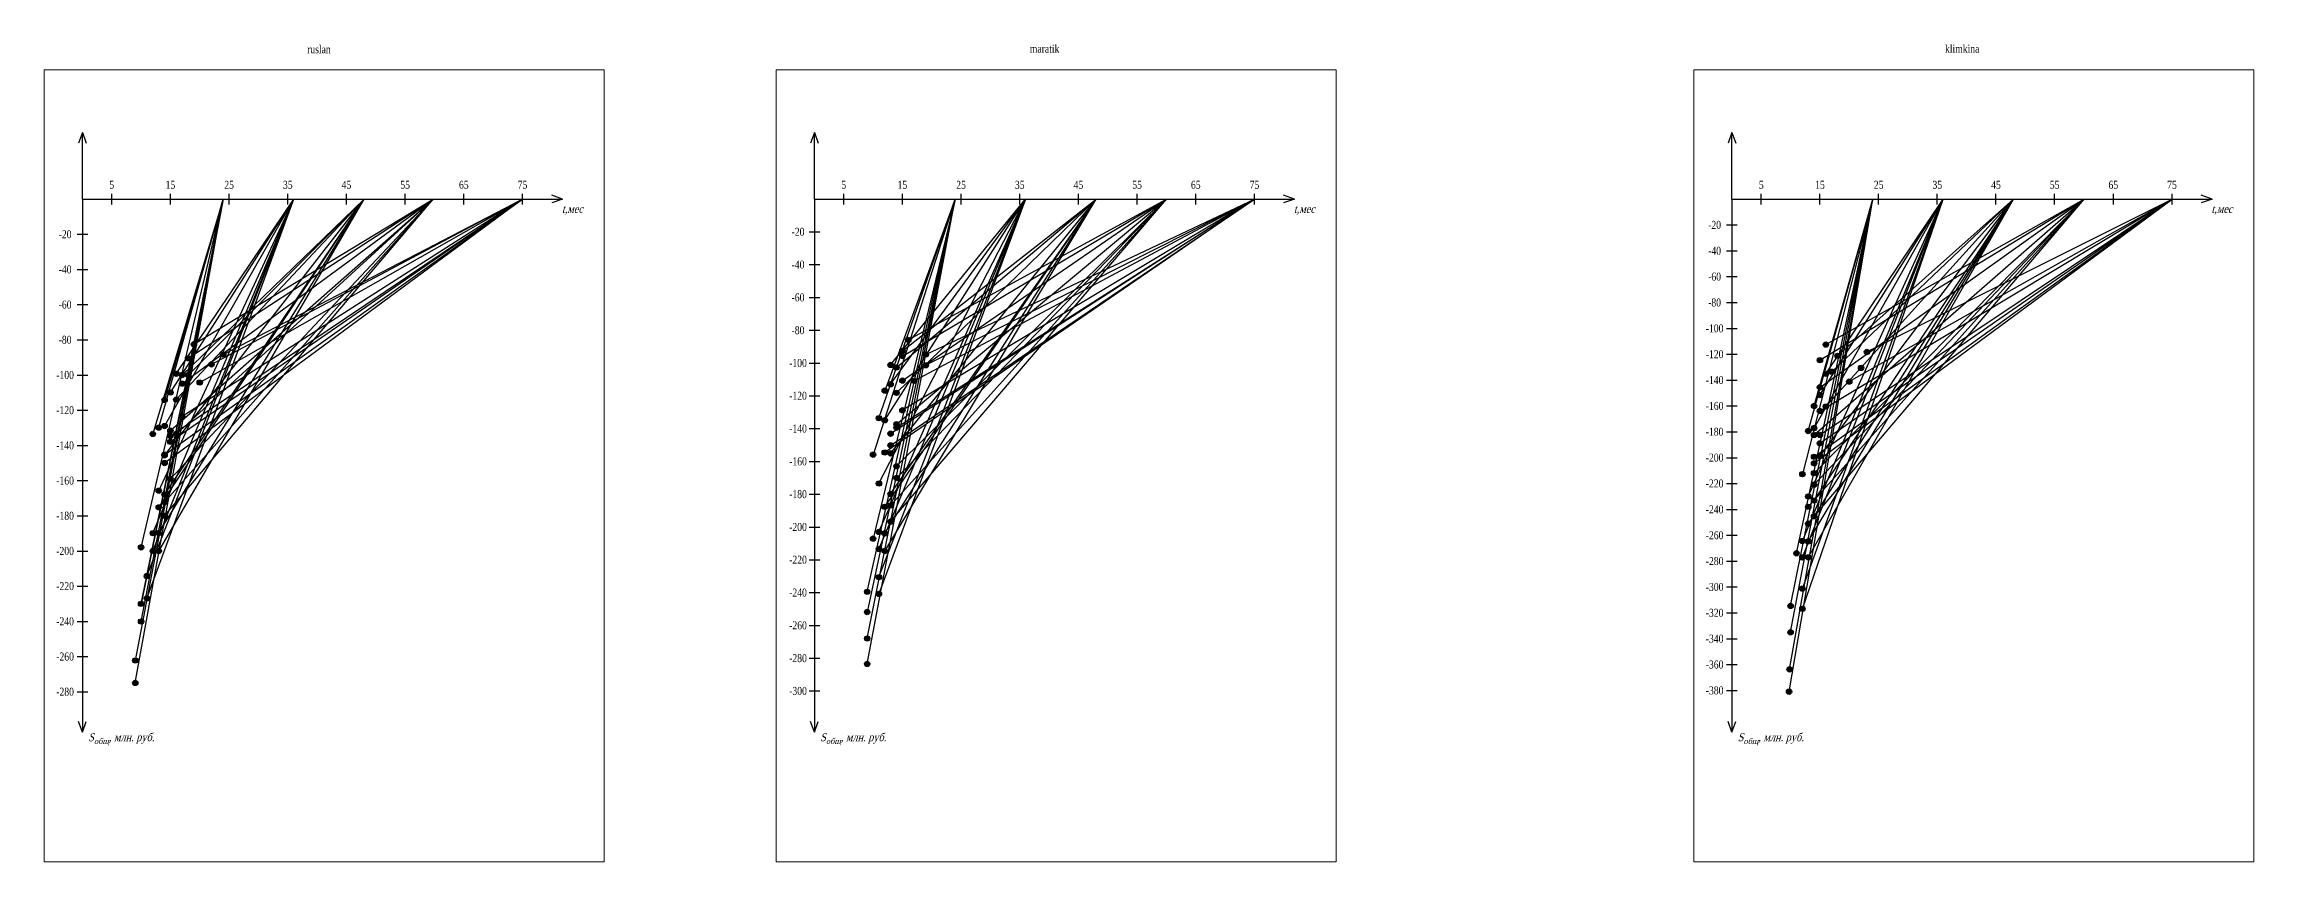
# Model space of a CAD drawing. Header units: millimetres. Extents: x -180 to 58926, y -10791 to 13515.
# Drawn here: x 35647 to 43932, y 3384 to 6450 of the extents above; entities that cross this region are included whole.
import ezdxf

# ---------------------------------------------------------------- set-up
doc = ezdxf.new("R2010")
doc.units = ezdxf.units.MM
for name, color, linetype, lineweight in [('basic', 95, 'Continuous', 30), ('text', 13, 'Continuous', 20), ('thin', 153, 'Continuous', 18)]:
    doc.layers.add(name, color=color, linetype=linetype, lineweight=lineweight)
doc.styles.add('GOST-2.304_Type-B_shrink', font='', dxfattribs={"width": 0.8})
doc.styles.add('Structures', font='isocpeur.ttf', dxfattribs={"width": 0.85, "oblique": 15})
doc.styles.get('GOST-2.304_Type-B_shrink').set_extended_font_data('GOST Common')

msp = doc.modelspace()

# ---------------------------------------------------------------- hatches: boundary and pattern name
at = {"layer": 'basic'}
h = msp.add_hatch(color=256, dxfattribs=at)
h.dxf.hatch_style = 1
h.paths.add_polyline_path([(36198.704, 5324.944, 1), (36218.704, 5324.944, 1)])
h = msp.add_hatch(color=256, dxfattribs=at)
h.dxf.hatch_style = 1
h.paths.add_polyline_path([(38854.98, 5300.339, 1), (38874.98, 5300.339, 1)])
h = msp.add_hatch(color=256, dxfattribs=at)
h.dxf.hatch_style = 1
h.paths.add_polyline_path([(38876.98, 5341.447, 1), (38896.98, 5341.447, 1)])
h = msp.add_hatch(color=256, dxfattribs=at)
h.dxf.hatch_style = 1
h.paths.add_polyline_path([(42317.203, 5323.702, 1), (42337.203, 5323.702, 1)])
h = msp.add_hatch(color=256, dxfattribs=at)
h.dxf.hatch_style = 1
h.paths.add_polyline_path([(42471.203, 5296.024, 1), (42491.203, 5296.024, 1)])
h = msp.add_hatch(color=256, dxfattribs=at)
h.dxf.hatch_style = 1
h.paths.add_polyline_path([(36132.704, 5214.417, 1), (36152.704, 5214.417, 1)])
h = msp.add_hatch(color=256, dxfattribs=at)
h.dxf.hatch_style = 1
h.paths.add_polyline_path([(36154.704, 5209.447, 1), (36174.704, 5209.447, 1)])
h = msp.add_hatch(color=256, dxfattribs=at)
h.dxf.hatch_style = 1
h.paths.add_polyline_path([(36176.704, 5272.14, 1), (36196.704, 5272.14, 1)])
h = msp.add_hatch(color=256, dxfattribs=at)
h.dxf.hatch_style = 1
h.paths.add_polyline_path([(36176.704, 5209.447, 1), (36196.704, 5209.447, 1)])
h = msp.add_hatch(color=256, dxfattribs=at)
h.dxf.hatch_style = 1
h.paths.add_polyline_path([(36264.704, 5249.418, 1), (36284.704, 5249.418, 1)])
h = msp.add_hatch(color=256, dxfattribs=at)
h.dxf.hatch_style = 1
h.paths.add_polyline_path([(36308.704, 5286.526, 1), (36328.704, 5286.526, 1)])
h = msp.add_hatch(color=256, dxfattribs=at)
h.dxf.hatch_style = 1
h.paths.add_polyline_path([(38810.98, 5247.303, 1), (38830.98, 5247.303, 1)])
h = msp.add_hatch(color=256, dxfattribs=at)
h.dxf.hatch_style = 1
h.paths.add_polyline_path([(38832.98, 5237.842, 1), (38852.98, 5237.842, 1)])
h = msp.add_hatch(color=256, dxfattribs=at)
h.dxf.hatch_style = 1
h.paths.add_polyline_path([(38854.98, 5280.751, 1), (38874.98, 5280.751, 1)])
h = msp.add_hatch(color=256, dxfattribs=at)
h.dxf.hatch_style = 1
h.paths.add_polyline_path([(38942.98, 5286.339, 1), (38962.98, 5286.339, 1)])
h = msp.add_hatch(color=256, dxfattribs=at)
h.dxf.hatch_style = 1
h.paths.add_polyline_path([(38942.98, 5246.092, 1), (38962.98, 5246.092, 1)])
h = msp.add_hatch(color=256, dxfattribs=at)
h.dxf.hatch_style = 1
h.paths.add_polyline_path([(42295.203, 5265.052, 1), (42315.203, 5265.052, 1)])
h = msp.add_hatch(color=256, dxfattribs=at)
h.dxf.hatch_style = 1
h.paths.add_polyline_path([(42317.203, 5213.805, 1), (42337.203, 5213.805, 1)])
h = msp.add_hatch(color=256, dxfattribs=at)
h.dxf.hatch_style = 1
h.paths.add_polyline_path([(42339.203, 5221.696, 1), (42359.203, 5221.696, 1)])
h = msp.add_hatch(color=256, dxfattribs=at)
h.dxf.hatch_style = 1
h.paths.add_polyline_path([(42361.203, 5281.447, 1), (42381.203, 5281.447, 1)])
h = msp.add_hatch(color=256, dxfattribs=at)
h.dxf.hatch_style = 1
h.paths.add_polyline_path([(42449.203, 5236.267, 1), (42469.203, 5236.267, 1)])
h = msp.add_hatch(color=256, dxfattribs=at)
h.dxf.hatch_style = 1
h.paths.add_polyline_path([(36110.704, 5144.079, 1), (36130.704, 5144.079, 1)])
h = msp.add_hatch(color=256, dxfattribs=at)
h.dxf.hatch_style = 1
h.paths.add_polyline_path([(36154.704, 5177.16, 1), (36174.704, 5177.16, 1)])
h = msp.add_hatch(color=256, dxfattribs=at)
h.dxf.hatch_style = 1
h.paths.add_polyline_path([(36220.704, 5181.342, 1), (36240.704, 5181.342, 1)])
h = msp.add_hatch(color=256, dxfattribs=at)
h.dxf.hatch_style = 1
h.paths.add_polyline_path([(38788.98, 5150.582, 1), (38808.98, 5150.582, 1)])
h = msp.add_hatch(color=256, dxfattribs=at)
h.dxf.hatch_style = 1
h.paths.add_polyline_path([(38810.98, 5174.565, 1), (38830.98, 5174.565, 1)])
h = msp.add_hatch(color=256, dxfattribs=at)
h.dxf.hatch_style = 1
h.paths.add_polyline_path([(38832.98, 5142.65, 1), (38852.98, 5142.65, 1)])
h = msp.add_hatch(color=256, dxfattribs=at)
h.dxf.hatch_style = 1
h.paths.add_polyline_path([(38854.98, 5188.511, 1), (38874.98, 5188.511, 1)])
h = msp.add_hatch(color=256, dxfattribs=at)
h.dxf.hatch_style = 1
h.paths.add_polyline_path([(38898.98, 5187.644, 1), (38918.98, 5187.644, 1)])
h = msp.add_hatch(color=256, dxfattribs=at)
h.dxf.hatch_style = 1
h.paths.add_polyline_path([(42295.203, 5163.244, 1), (42315.203, 5163.244, 1)])
h = msp.add_hatch(color=256, dxfattribs=at)
h.dxf.hatch_style = 1
h.paths.add_polyline_path([(42295.203, 5134.24, 1), (42315.203, 5134.24, 1)])
h = msp.add_hatch(color=256, dxfattribs=at)
h.dxf.hatch_style = 1
h.paths.add_polyline_path([(42405.203, 5184.731, 1), (42425.203, 5184.731, 1)])
h = msp.add_hatch(color=256, dxfattribs=at)
h.dxf.hatch_style = 1
h.paths.add_polyline_path([(36088.704, 5116.055, 1), (36108.704, 5116.055, 1)])
h = msp.add_hatch(color=256, dxfattribs=at)
h.dxf.hatch_style = 1
h.paths.add_polyline_path([(36132.704, 5117.39, 1), (36152.704, 5117.39, 1)])
h = msp.add_hatch(color=256, dxfattribs=at)
h.dxf.hatch_style = 1
h.paths.add_polyline_path([(36154.704, 5054.068, 1), (36174.704, 5054.068, 1)])
h = msp.add_hatch(color=256, dxfattribs=at)
h.dxf.hatch_style = 1
h.paths.add_polyline_path([(38766.98, 5047.545, 1), (38786.98, 5047.545, 1)])
h = msp.add_hatch(color=256, dxfattribs=at)
h.dxf.hatch_style = 1
h.paths.add_polyline_path([(38854.98, 5077.447, 1), (38874.98, 5077.447, 1)])
h = msp.add_hatch(color=256, dxfattribs=at)
h.dxf.hatch_style = 1
h.paths.add_polyline_path([(42273.203, 5093.607, 1), (42293.203, 5093.607, 1)])
h = msp.add_hatch(color=256, dxfattribs=at)
h.dxf.hatch_style = 1
h.paths.add_polyline_path([(42295.203, 5074.229, 1), (42315.203, 5074.229, 1)])
h = msp.add_hatch(color=256, dxfattribs=at)
h.dxf.hatch_style = 1
h.paths.add_polyline_path([(42317.203, 5091.375, 1), (42337.203, 5091.375, 1)])
h = msp.add_hatch(color=256, dxfattribs=at)
h.dxf.hatch_style = 1
h.paths.add_polyline_path([(36044.704, 4988.509, 1), (36064.704, 4988.509, 1)])
h = msp.add_hatch(color=256, dxfattribs=at)
h.dxf.hatch_style = 1
h.paths.add_polyline_path([(36066.704, 5012.265, 1), (36086.704, 5012.265, 1)])
h = msp.add_hatch(color=256, dxfattribs=at)
h.dxf.hatch_style = 1
h.paths.add_polyline_path([(36088.704, 5017.943, 1), (36108.704, 5017.943, 1)])
h = msp.add_hatch(color=256, dxfattribs=at)
h.dxf.hatch_style = 1
h.paths.add_polyline_path([(36110.704, 5000.921, 1), (36130.704, 5000.921, 1)])
h = msp.add_hatch(color=256, dxfattribs=at)
h.dxf.hatch_style = 1
h.paths.add_polyline_path([(36110.704, 4980.78, 1), (36130.704, 4980.78, 1)])
h = msp.add_hatch(color=256, dxfattribs=at)
h.dxf.hatch_style = 1
h.paths.add_polyline_path([(36132.704, 4988.191, 1), (36152.704, 4988.191, 1)])
h = msp.add_hatch(color=256, dxfattribs=at)
h.dxf.hatch_style = 1
h.paths.add_polyline_path([(38788.98, 5039.65, 1), (38808.98, 5039.65, 1)])
h = msp.add_hatch(color=256, dxfattribs=at)
h.dxf.hatch_style = 1
h.paths.add_polyline_path([(38810.98, 4989.495, 1), (38830.98, 4989.495, 1)])
h = msp.add_hatch(color=256, dxfattribs=at)
h.dxf.hatch_style = 1
h.paths.add_polyline_path([(38832.98, 5025.174, 1), (38852.98, 5025.174, 1)])
h = msp.add_hatch(color=256, dxfattribs=at)
h.dxf.hatch_style = 1
h.paths.add_polyline_path([(38832.98, 5012.369, 1), (38852.98, 5012.369, 1)])
h = msp.add_hatch(color=256, dxfattribs=at)
h.dxf.hatch_style = 1
h.paths.add_polyline_path([(42251.203, 4999.158, 1), (42271.203, 4999.158, 1)])
h = msp.add_hatch(color=256, dxfattribs=at)
h.dxf.hatch_style = 1
h.paths.add_polyline_path([(42273.203, 5010.328, 1), (42293.203, 5010.328, 1)])
h = msp.add_hatch(color=256, dxfattribs=at)
h.dxf.hatch_style = 1
h.paths.add_polyline_path([(42273.203, 4984.766, 1), (42293.203, 4984.766, 1)])
h = msp.add_hatch(color=256, dxfattribs=at)
h.dxf.hatch_style = 1
h.paths.add_polyline_path([(42295.203, 4984.67, 1), (42315.203, 4984.67, 1)])
h = msp.add_hatch(color=256, dxfattribs=at)
h.dxf.hatch_style = 1
h.paths.add_polyline_path([(36088.704, 4910.418, 1), (36108.704, 4910.418, 1)])
h = msp.add_hatch(color=256, dxfattribs=at)
h.dxf.hatch_style = 1
h.paths.add_polyline_path([(36088.704, 4908.107, 1), (36108.704, 4908.107, 1)])
h = msp.add_hatch(color=256, dxfattribs=at)
h.dxf.hatch_style = 1
h.paths.add_polyline_path([(36088.704, 4879.314, 1), (36108.704, 4879.314, 1)])
h = msp.add_hatch(color=256, dxfattribs=at)
h.dxf.hatch_style = 1
h.paths.add_polyline_path([(36110.704, 4959.039, 1), (36130.704, 4959.039, 1)])
h = msp.add_hatch(color=256, dxfattribs=at)
h.dxf.hatch_style = 1
h.paths.add_polyline_path([(38744.98, 4910.477, 1), (38764.98, 4910.477, 1)])
h = msp.add_hatch(color=256, dxfattribs=at)
h.dxf.hatch_style = 1
h.paths.add_polyline_path([(38788.98, 4918.898, 1), (38808.98, 4918.898, 1)])
h = msp.add_hatch(color=256, dxfattribs=at)
h.dxf.hatch_style = 1
h.paths.add_polyline_path([(38810.98, 4945.447, 1), (38830.98, 4945.447, 1)])
h = msp.add_hatch(color=256, dxfattribs=at)
h.dxf.hatch_style = 1
h.paths.add_polyline_path([(38810.98, 4915.593, 1), (38830.98, 4915.593, 1)])
h = msp.add_hatch(color=256, dxfattribs=at)
h.dxf.hatch_style = 1
h.paths.add_polyline_path([(42273.203, 4902.785, 1), (42293.203, 4902.785, 1)])
h = msp.add_hatch(color=256, dxfattribs=at)
h.dxf.hatch_style = 1
h.paths.add_polyline_path([(42273.203, 4878.548, 1), (42293.203, 4878.548, 1)])
h = msp.add_hatch(color=256, dxfattribs=at)
h.dxf.hatch_style = 1
h.paths.add_polyline_path([(42295.203, 4953.642, 1), (42315.203, 4953.642, 1)])
h = msp.add_hatch(color=256, dxfattribs=at)
h.dxf.hatch_style = 1
h.paths.add_polyline_path([(42295.203, 4905.157, 1), (42315.203, 4905.157, 1)])
h = msp.add_hatch(color=256, dxfattribs=at)
h.dxf.hatch_style = 1
h.paths.add_polyline_path([(36110.704, 4820.094, 1), (36130.704, 4820.094, 1)])
h = msp.add_hatch(color=256, dxfattribs=at)
h.dxf.hatch_style = 1
h.paths.add_polyline_path([(38766.98, 4802.587, 1), (38786.98, 4802.587, 1)])
h = msp.add_hatch(color=256, dxfattribs=at)
h.dxf.hatch_style = 1
h.paths.add_polyline_path([(38832.98, 4867.183, 1), (38852.98, 4867.183, 1)])
h = msp.add_hatch(color=256, dxfattribs=at)
h.dxf.hatch_style = 1
h.paths.add_polyline_path([(38832.98, 4822.933, 1), (38852.98, 4822.933, 1)])
h = msp.add_hatch(color=256, dxfattribs=at)
h.dxf.hatch_style = 1
h.paths.add_polyline_path([(42229.203, 4837.706, 1), (42249.203, 4837.706, 1)])
h = msp.add_hatch(color=256, dxfattribs=at)
h.dxf.hatch_style = 1
h.paths.add_polyline_path([(42273.203, 4841.3, 1), (42293.203, 4841.3, 1)])
h = msp.add_hatch(color=256, dxfattribs=at)
h.dxf.hatch_style = 1
h.paths.add_polyline_path([(42273.203, 4798.454, 1), (42293.203, 4798.454, 1)])
h = msp.add_hatch(color=256, dxfattribs=at)
h.dxf.hatch_style = 1
h.paths.add_polyline_path([(36066.704, 4775.547, 1), (36086.704, 4775.547, 1)])
h = msp.add_hatch(color=256, dxfattribs=at)
h.dxf.hatch_style = 1
h.paths.add_polyline_path([(36066.704, 4712.837, 1), (36086.704, 4712.837, 1)])
h = msp.add_hatch(color=256, dxfattribs=at)
h.dxf.hatch_style = 1
h.paths.add_polyline_path([(36088.704, 4761.439, 1), (36108.704, 4761.439, 1)])
h = msp.add_hatch(color=256, dxfattribs=at)
h.dxf.hatch_style = 1
h.paths.add_polyline_path([(36088.704, 4732.76, 1), (36108.704, 4732.76, 1)])
h = msp.add_hatch(color=256, dxfattribs=at)
h.dxf.hatch_style = 1
h.paths.add_polyline_path([(38788.98, 4715.25, 1), (38808.98, 4715.25, 1)])
h = msp.add_hatch(color=256, dxfattribs=at)
h.dxf.hatch_style = 1
h.paths.add_polyline_path([(38810.98, 4763.508, 1), (38830.98, 4763.508, 1)])
h = msp.add_hatch(color=256, dxfattribs=at)
h.dxf.hatch_style = 1
h.paths.add_polyline_path([(38810.98, 4720.051, 1), (38830.98, 4720.051, 1)])
h = msp.add_hatch(color=256, dxfattribs=at)
h.dxf.hatch_style = 1
h.paths.add_polyline_path([(42251.203, 4753.75, 1), (42271.203, 4753.75, 1)])
h = msp.add_hatch(color=256, dxfattribs=at)
h.dxf.hatch_style = 1
h.paths.add_polyline_path([(42251.203, 4715.223, 1), (42271.203, 4715.223, 1)])
h = msp.add_hatch(color=256, dxfattribs=at)
h.dxf.hatch_style = 1
h.paths.add_polyline_path([(42273.203, 4738.754, 1), (42293.203, 4738.754, 1)])
h = msp.add_hatch(color=256, dxfattribs=at)
h.dxf.hatch_style = 1
h.paths.add_polyline_path([(36088.704, 4681.447, 1), (36108.704, 4681.447, 1)])
h = msp.add_hatch(color=256, dxfattribs=at)
h.dxf.hatch_style = 1
h.paths.add_polyline_path([(38810.98, 4659.7, 1), (38830.98, 4659.7, 1)])
h = msp.add_hatch(color=256, dxfattribs=at)
h.dxf.hatch_style = 1
h.paths.add_polyline_path([(42251.203, 4652.195, 1), (42271.203, 4652.195, 1)])
h = msp.add_hatch(color=256, dxfattribs=at)
h.dxf.hatch_style = 1
h.paths.add_polyline_path([(42273.203, 4679.056, 1), (42293.203, 4679.056, 1)])
h = msp.add_hatch(color=256, dxfattribs=at)
h.dxf.hatch_style = 1
h.paths.add_polyline_path([(36000.704, 4562.842, 1), (36020.704, 4562.842, 1)])
h = msp.add_hatch(color=256, dxfattribs=at)
h.dxf.hatch_style = 1
h.paths.add_polyline_path([(36044.704, 4616.323, 1), (36064.704, 4616.323, 1)])
h = msp.add_hatch(color=256, dxfattribs=at)
h.dxf.hatch_style = 1
h.paths.add_polyline_path([(36044.704, 4549.447, 1), (36064.704, 4549.447, 1)])
h = msp.add_hatch(color=256, dxfattribs=at)
h.dxf.hatch_style = 1
h.paths.add_polyline_path([(36066.704, 4617.166, 1), (36086.704, 4617.166, 1)])
h = msp.add_hatch(color=256, dxfattribs=at)
h.dxf.hatch_style = 1
h.paths.add_polyline_path([(36066.704, 4549.447, 1), (36086.704, 4549.447, 1)])
h = msp.add_hatch(color=256, dxfattribs=at)
h.dxf.hatch_style = 1
h.paths.add_polyline_path([(38744.98, 4595.909, 1), (38764.98, 4595.909, 1)])
h = msp.add_hatch(color=256, dxfattribs=at)
h.dxf.hatch_style = 1
h.paths.add_polyline_path([(38766.98, 4620.966, 1), (38786.98, 4620.966, 1)])
h = msp.add_hatch(color=256, dxfattribs=at)
h.dxf.hatch_style = 1
h.paths.add_polyline_path([(38766.98, 4557.269, 1), (38786.98, 4557.269, 1)])
h = msp.add_hatch(color=256, dxfattribs=at)
h.dxf.hatch_style = 1
h.paths.add_polyline_path([(38788.98, 4616.054, 1), (38808.98, 4616.054, 1)])
h = msp.add_hatch(color=256, dxfattribs=at)
h.dxf.hatch_style = 1
h.paths.add_polyline_path([(38788.98, 4549.447, 1), (38808.98, 4549.447, 1)])
h = msp.add_hatch(color=256, dxfattribs=at)
h.dxf.hatch_style = 1
h.paths.add_polyline_path([(42229.203, 4586.624, 1), (42249.203, 4586.624, 1)])
h = msp.add_hatch(color=256, dxfattribs=at)
h.dxf.hatch_style = 1
h.paths.add_polyline_path([(42251.203, 4585.253, 1), (42271.203, 4585.253, 1)])
h = msp.add_hatch(color=256, dxfattribs=at)
h.dxf.hatch_style = 1
h.paths.add_polyline_path([(42207.203, 4540.988, 1), (42227.203, 4540.988, 1)])
h = msp.add_hatch(color=256, dxfattribs=at)
h.dxf.hatch_style = 1
h.paths.add_polyline_path([(42229.203, 4525.447, 1), (42249.203, 4525.447, 1)])
h = msp.add_hatch(color=256, dxfattribs=at)
h.dxf.hatch_style = 1
h.paths.add_polyline_path([(42251.203, 4525.447, 1), (42271.203, 4525.447, 1)])
h = msp.add_hatch(color=256, dxfattribs=at)
h.dxf.hatch_style = 1
h.paths.add_polyline_path([(36022.704, 4455.253, 1), (36042.704, 4455.253, 1)])
h = msp.add_hatch(color=256, dxfattribs=at)
h.dxf.hatch_style = 1
h.paths.add_polyline_path([(38722.98, 4396.334, 1), (38742.98, 4396.334, 1)])
h = msp.add_hatch(color=256, dxfattribs=at)
h.dxf.hatch_style = 1
h.paths.add_polyline_path([(38766.98, 4451.296, 1), (38786.98, 4451.296, 1)])
h = msp.add_hatch(color=256, dxfattribs=at)
h.dxf.hatch_style = 1
h.paths.add_polyline_path([(38766.98, 4388.213, 1), (38786.98, 4388.213, 1)])
h = msp.add_hatch(color=256, dxfattribs=at)
h.dxf.hatch_style = 1
h.paths.add_polyline_path([(42229.203, 4407.985, 1), (42249.203, 4407.985, 1)])
h = msp.add_hatch(color=256, dxfattribs=at)
h.dxf.hatch_style = 1
h.paths.add_polyline_path([(36000.704, 4351.165, 1), (36020.704, 4351.165, 1)])
h = msp.add_hatch(color=256, dxfattribs=at)
h.dxf.hatch_style = 1
h.paths.add_polyline_path([(36022.704, 4371.818, 1), (36042.704, 4371.818, 1)])
h = msp.add_hatch(color=256, dxfattribs=at)
h.dxf.hatch_style = 1
h.paths.add_polyline_path([(38722.98, 4320.471, 1), (38742.98, 4320.471, 1)])
h = msp.add_hatch(color=256, dxfattribs=at)
h.dxf.hatch_style = 1
h.paths.add_polyline_path([(42185.203, 4343.199, 1), (42205.203, 4343.199, 1)])
h = msp.add_hatch(color=256, dxfattribs=at)
h.dxf.hatch_style = 1
h.paths.add_polyline_path([(42229.203, 4332.655, 1), (42249.203, 4332.655, 1)])
h = msp.add_hatch(color=256, dxfattribs=at)
h.dxf.hatch_style = 1
h.paths.add_polyline_path([(36000.704, 4284.949, 1), (36020.704, 4284.949, 1)])
h = msp.add_hatch(color=256, dxfattribs=at)
h.dxf.hatch_style = 1
h.paths.add_polyline_path([(38722.98, 4221.193, 1), (38742.98, 4221.193, 1)])
h = msp.add_hatch(color=256, dxfattribs=at)
h.dxf.hatch_style = 1
h.paths.add_polyline_path([(42185.203, 4244.496, 1), (42205.203, 4244.496, 1)])
h = msp.add_hatch(color=256, dxfattribs=at)
h.dxf.hatch_style = 1
h.paths.add_polyline_path([(35978.704, 4138.786, 1), (35998.704, 4138.786, 1)])
h = msp.add_hatch(color=256, dxfattribs=at)
h.dxf.hatch_style = 1
h.paths.add_polyline_path([(35978.704, 4054.536, 1), (35998.704, 4054.536, 1)])
h = msp.add_hatch(color=256, dxfattribs=at)
h.dxf.hatch_style = 1
h.paths.add_polyline_path([(38722.98, 4126.054, 1), (38742.98, 4126.054, 1)])
h = msp.add_hatch(color=256, dxfattribs=at)
h.dxf.hatch_style = 1
h.paths.add_polyline_path([(42181.438, 4105.447, 1), (42201.438, 4105.447, 1)])
h = msp.add_hatch(color=256, dxfattribs=at)
h.dxf.hatch_style = 1
h.paths.add_polyline_path([(42179.163, 4021.447, 1), (42199.163, 4021.447, 1)])

# ---------------------------------------------------------------- linework, layer by layer
for p, q in [((35790.704, 6119.447), (35776.117, 6078.843)), ((35790.704, 5869.447), (35790.704, 6119.447)), ((35790.704, 6119.447), (35805.292, 6078.843)), ((38534.98, 6119.447), (38520.393, 6078.843)), ((38534.98, 5869.447), (38534.98, 6119.447)), ((38534.98, 6119.447), (38549.567, 6078.843)), ((41975.203, 6119.447), (41960.616, 6078.843)), ((41975.203, 5869.447), (41975.203, 6119.447)), ((41975.203, 6119.447), (41989.79, 6078.843)), ((35900.704, 5849.447), (35900.704, 5889.447)), ((36120.704, 5849.447), (36120.704, 5889.447)), ((36340.704, 5849.447), (36340.704, 5889.447)), ((36560.704, 5849.447), (36560.704, 5889.447)), ((36780.704, 5849.447), (36780.704, 5889.447)), ((37000.704, 5849.447), (37000.704, 5889.447)), ((37220.704, 5849.447), (37220.704, 5889.447)), ((37440.704, 5849.447), (37440.704, 5889.447)), ((37590.704, 5869.447), (37550.1, 5884.034)), ((38644.98, 5849.447), (38644.98, 5889.447)), ((38864.98, 5849.447), (38864.98, 5889.447)), ((39084.98, 5849.447), (39084.98, 5889.447)), ((39304.98, 5849.447), (39304.98, 5889.447)), ((39524.98, 5849.447), (39524.98, 5889.447)), ((39744.98, 5849.447), (39744.98, 5889.447)), ((39964.98, 5849.447), (39964.98, 5889.447)), ((40184.98, 5849.447), (40184.98, 5889.447)), ((40334.98, 5869.447), (40294.376, 5884.034)), ((42085.203, 5849.447), (42085.203, 5889.447)), ((42305.203, 5849.447), (42305.203, 5889.447)), ((42525.203, 5849.447), (42525.203, 5889.447)), ((42745.203, 5849.447), (42745.203, 5889.447)), ((42965.203, 5849.447), (42965.203, 5889.447)), ((43185.203, 5849.447), (43185.203, 5889.447)), ((43405.203, 5849.447), (43405.203, 5889.447)), ((43625.203, 5849.447), (43625.203, 5889.447)), ((43775.203, 5869.447), (43734.599, 5884.034)), ((35790.704, 5869.447), (37590.704, 5869.447)), ((35790.704, 5869.447), (35790.704, 3869.447)), ((35988.704, 4054.536), (36318.704, 5869.447)), ((36318.704, 5869.447), (35988.704, 4138.786)), ((36010.704, 4562.842), (36318.704, 5869.447)), ((36318.704, 5869.447), (36010.704, 4351.165)), ((36010.704, 4351.165), (36318.704, 5869.447)), ((36010.704, 4284.949), (36318.704, 5869.447)), ((36032.704, 4455.253), (36582.704, 5869.447)), ((36032.704, 4371.818), (36582.704, 5869.447)), ((36318.704, 5869.447), (36054.704, 4988.509)), ((36054.704, 4549.447), (36582.704, 5869.447)), ((36054.704, 4616.323), (36582.704, 5869.447)), ((36076.704, 5012.265), (36318.704, 5869.447)), ((36076.704, 4775.547), (36582.704, 5869.447)), ((36076.704, 4712.837), (36846.704, 5869.447)), ((36076.704, 4617.166), (36846.704, 5869.447)), ((36076.704, 4549.447), (36846.704, 5869.447)), ((36098.704, 4910.418), (37440.704, 5869.447)), ((37440.704, 5869.447), (36098.704, 4879.314)), ((36318.704, 5869.447), (36098.704, 5116.055)), ((36098.704, 5017.943), (36582.704, 5869.447)), ((36098.704, 4908.107), (36846.704, 5869.447)), ((36098.704, 4761.439), (36846.704, 5869.447)), ((36098.704, 4732.76), (37105.704, 5869.447)), ((36098.704, 4681.447), (37105.704, 5869.447)), ((36120.704, 4980.78), (37440.704, 5869.447)), ((37440.704, 5869.447), (36120.704, 4959.039)), ((36120.704, 5144.079), (36582.704, 5869.447)), ((36120.704, 4820.094), (37105.704, 5869.447)), ((36120.704, 5000.921), (37105.704, 5869.447)), ((36142.704, 5214.417), (36582.704, 5869.447)), ((36142.704, 5117.39), (36846.704, 5869.447)), ((36142.704, 4988.191), (37105.704, 5869.447)), ((37440.704, 5869.447), (36164.704, 5054.068)), ((36164.704, 5209.447), (36846.704, 5869.447)), ((36164.704, 5177.16), (37105.704, 5869.447)), ((36186.704, 5209.447), (36846.704, 5869.447)), ((36186.704, 5272.14), (37105.704, 5869.447)), ((36208.704, 5324.944), (37105.704, 5869.447)), ((36230.704, 5181.342), (37440.704, 5869.447)), ((37440.704, 5869.447), (36274.704, 5249.418)), ((36318.704, 5286.526), (37440.704, 5869.447)), ((37590.704, 5869.447), (37550.1, 5854.859)), ((38534.98, 5869.447), (40334.98, 5869.447)), ((38534.98, 5869.447), (38534.98, 3869.447)), ((38732.98, 4221.193), (39062.98, 5869.447)), ((38732.98, 4396.334), (39062.98, 5869.447)), ((39062.98, 5869.447), (38732.98, 4320.471)), ((38732.98, 4126.054), (39062.98, 5869.447)), ((39062.98, 5869.447), (38754.98, 4595.909)), ((39062.98, 5869.447), (38754.98, 4910.477)), ((38776.98, 5047.545), (39062.98, 5869.447)), ((38776.98, 4802.587), (39326.98, 5869.447)), ((38776.98, 4620.966), (39326.98, 5869.447)), ((39326.98, 5869.447), (38776.98, 4557.269)), ((38776.98, 4451.296), (39326.98, 5869.447)), ((39326.98, 5869.447), (38776.98, 4388.213)), ((40184.98, 5869.447), (38798.98, 4918.898)), ((39062.98, 5869.447), (38798.98, 5150.582)), ((38798.98, 5039.65), (39326.98, 5869.447)), ((38798.98, 4715.25), (39590.98, 5869.447)), ((38798.98, 4616.054), (39590.98, 5869.447)), ((38798.98, 4549.447), (39590.98, 5869.447)), ((40184.98, 5869.447), (38820.98, 4989.495)), ((38820.98, 4945.447), (40184.98, 5869.447)), ((38820.98, 5174.565), (39326.98, 5869.447)), ((38820.98, 5247.303), (39326.98, 5869.447)), ((38820.98, 4915.593), (39590.98, 5869.447)), ((38820.98, 4763.508), (39590.98, 5869.447)), ((38820.98, 4720.051), (39854.98, 5869.447)), ((38820.98, 4659.7), (39854.98, 5869.447)), ((38842.98, 5012.369), (40184.98, 5869.447)), ((38842.98, 5142.65), (39590.98, 5869.447)), ((38842.98, 5237.842), (39590.98, 5869.447)), ((38842.98, 5025.174), (39854.98, 5869.447)), ((38842.98, 4822.933), (39854.98, 5869.447)), ((38842.98, 4867.183), (39854.98, 5869.447)), ((40184.98, 5869.447), (38864.98, 5077.447)), ((38864.98, 5300.339), (39590.98, 5869.447)), ((38864.98, 5188.511), (39854.98, 5869.447)), ((38864.98, 5280.751), (39854.98, 5869.447)), ((38886.98, 5341.447), (39854.98, 5869.447)), ((38908.98, 5187.644), (40184.98, 5869.447)), ((38952.98, 5286.339), (40184.98, 5869.447)), ((40184.98, 5869.447), (38952.98, 5246.092)), ((40334.98, 5869.447), (40294.376, 5854.859)), ((41975.203, 5869.447), (43775.203, 5869.447)), ((41975.203, 5869.447), (41975.203, 3869.447)), ((42189.163, 4021.447), (42503.203, 5869.447)), ((42191.438, 4105.447), (42503.203, 5869.447)), ((42195.203, 4244.496), (42503.203, 5869.447)), ((42195.203, 4343.199), (42503.203, 5869.447)), ((42217.203, 4540.988), (42503.203, 5869.447)), ((42503.203, 5869.447), (42239.203, 4837.706)), ((42239.203, 4586.624), (42767.203, 5869.447)), ((42239.203, 4407.985), (42767.203, 5869.447)), ((42239.203, 4525.447), (42767.203, 5869.447)), ((42239.203, 4332.655), (42767.203, 5869.447)), ((42261.203, 4999.158), (42503.203, 5869.447)), ((42261.203, 4753.75), (42767.203, 5869.447)), ((42261.203, 4585.253), (43031.203, 5869.447)), ((42261.203, 4525.447), (43031.203, 5869.447)), ((42261.203, 4715.223), (43295.203, 5869.447)), ((42261.203, 4652.195), (43295.203, 5869.447)), ((42283.203, 4902.785), (43625.203, 5869.447)), ((42283.203, 4878.548), (43625.203, 5869.447)), ((42283.203, 5093.607), (42503.203, 5869.447)), ((42283.203, 5010.328), (42767.203, 5869.447)), ((42283.203, 4679.056), (43031.203, 5869.447)), ((42283.203, 4738.754), (43031.203, 5869.447)), ((42283.203, 4984.766), (43295.203, 5869.447)), ((42283.203, 4798.454), (43295.203, 5869.447)), ((42283.203, 4841.3), (43295.203, 5869.447)), ((42305.203, 5074.229), (43625.203, 5869.447)), ((42305.203, 4953.642), (43625.203, 5869.447)), ((42305.203, 4984.67), (43625.203, 5869.447)), ((42305.203, 5134.24), (42767.203, 5869.447)), ((42305.203, 4905.157), (43031.203, 5869.447)), ((42305.203, 5265.052), (43295.203, 5869.447)), ((42305.203, 5163.244), (43295.203, 5869.447)), ((42327.203, 5213.805), (42767.203, 5869.447)), ((42327.203, 5091.375), (43031.203, 5869.447)), ((42327.203, 5323.702), (43295.203, 5869.447)), ((42349.203, 5221.696), (43031.203, 5869.447)), ((42371.203, 5281.447), (43031.203, 5869.447)), ((42415.203, 5184.731), (43625.203, 5869.447)), ((42481.203, 5296.024), (43625.203, 5869.447)), ((43775.203, 5869.447), (43734.599, 5854.859)), ((35770.704, 5737.447), (35810.704, 5737.447)), ((38514.98, 5746.447), (38554.98, 5746.447)), ((41955.203, 5772.447), (41995.203, 5772.447)), ((41955.203, 5675.447), (41995.203, 5675.447)), ((35770.704, 5605.447), (35810.704, 5605.447)), ((38514.98, 5623.447), (38554.98, 5623.447)), ((41955.203, 5578.447), (41995.203, 5578.447)), ((35770.704, 5473.447), (35810.704, 5473.447)), ((38514.98, 5500.447), (38554.98, 5500.447)), ((41955.203, 5481.447), (41995.203, 5481.447)), ((35770.704, 5341.447), (35810.704, 5341.447)), ((38514.98, 5377.447), (38554.98, 5377.447)), ((41955.203, 5384.447), (41995.203, 5384.447)), ((38514.98, 5254.447), (38554.98, 5254.447)), ((41955.203, 5287.447), (41995.203, 5287.447)), ((35770.704, 5209.447), (35810.704, 5209.447)), ((41955.203, 5190.447), (41995.203, 5190.447)), ((35770.704, 5077.447), (35810.704, 5077.447)), ((38514.98, 5131.447), (38554.98, 5131.447)), ((41955.203, 5093.447), (41995.203, 5093.447)), ((38514.98, 5008.447), (38554.98, 5008.447)), ((41955.203, 4996.447), (41995.203, 4996.447)), ((35770.704, 4945.447), (35810.704, 4945.447)), ((41955.203, 4899.447), (41995.203, 4899.447)), ((35770.704, 4813.447), (35810.704, 4813.447)), ((38514.98, 4885.447), (38554.98, 4885.447)), ((38514.98, 4762.447), (38554.98, 4762.447)), ((41955.203, 4802.447), (41995.203, 4802.447)), ((35770.704, 4681.447), (35810.704, 4681.447)), ((38514.98, 4639.447), (38554.98, 4639.447)), ((41955.203, 4705.447), (41995.203, 4705.447)), ((41955.203, 4608.447), (41995.203, 4608.447)), ((35770.704, 4549.447), (35810.704, 4549.447)), ((38514.98, 4516.447), (38554.98, 4516.447)), ((41955.203, 4511.447), (41995.203, 4511.447)), ((35770.704, 4417.447), (35810.704, 4417.447)), ((38514.98, 4393.447), (38554.98, 4393.447)), ((41955.203, 4414.447), (41995.203, 4414.447)), ((41955.203, 4317.447), (41995.203, 4317.447)), ((35770.704, 4285.447), (35810.704, 4285.447)), ((38514.98, 4270.447), (38554.98, 4270.447)), ((35770.704, 4153.447), (35810.704, 4153.447)), ((38514.98, 4147.447), (38554.98, 4147.447)), ((41955.203, 4220.447), (41995.203, 4220.447)), ((41955.203, 4123.447), (41995.203, 4123.447)), ((35770.704, 4021.447), (35810.704, 4021.447)), ((38514.98, 4024.447), (38554.98, 4024.447)), ((41955.203, 4026.447), (41995.203, 4026.447)), ((35790.704, 3869.447), (35776.117, 3910.051)), ((35790.704, 3869.447), (35805.292, 3910.051)), ((38534.98, 3869.447), (38520.393, 3910.051)), ((38534.98, 3869.447), (38549.567, 3910.051)), ((41975.203, 3869.447), (41960.616, 3910.051)), ((41975.203, 3869.447), (41989.79, 3910.051))]:
    msp.add_line(p, q, dxfattribs=at)
for centre in [(36208.704, 5324.944), (38864.98, 5300.339), (38886.98, 5341.447), (42327.203, 5323.702), (42481.203, 5296.024), (36142.704, 5214.417), (36164.704, 5209.447), (36186.704, 5272.14), (36186.704, 5209.447), (36274.704, 5249.418), (36318.704, 5286.526), (38820.98, 5247.303), (38842.98, 5237.842), (38864.98, 5280.751), (38952.98, 5286.339), (38952.98, 5246.092), (42305.203, 5265.052), (42327.203, 5213.805), (42349.203, 5221.696), (42371.203, 5281.447), (42459.203, 5236.267), (36120.704, 5144.079), (36164.704, 5177.16), (36230.704, 5181.342), (38798.98, 5150.582), (38820.98, 5174.565), (38842.98, 5142.65), (38864.98, 5188.511), (38908.98, 5187.644), (42305.203, 5163.244), (42305.203, 5134.24), (42415.203, 5184.731), (36098.704, 5116.055), (36142.704, 5117.39), (36164.704, 5054.068), (38776.98, 5047.545), (38864.98, 5077.447), (42283.203, 5093.607), (42305.203, 5074.229), (42327.203, 5091.375), (36054.704, 4988.509), (36076.704, 5012.265), (36098.704, 5017.943), (36120.704, 5000.921), (36120.704, 4980.78), (36142.704, 4988.191), (38798.98, 5039.65), (38820.98, 4989.495), (38842.98, 5025.174), (38842.98, 5012.369), (42261.203, 4999.158), (42283.203, 5010.328), (42283.203, 4984.766), (42305.203, 4984.67), (36098.704, 4910.418), (36098.704, 4908.107), (36098.704, 4879.314), (36120.704, 4959.039), (38754.98, 4910.477), (38798.98, 4918.898), (38820.98, 4945.447), (38820.98, 4915.593), (42283.203, 4902.785), (42283.203, 4878.548), (42305.203, 4953.642), (42305.203, 4905.157), (36120.704, 4820.094), (38776.98, 4802.587), (38842.98, 4867.183), (38842.98, 4822.933), (42239.203, 4837.706), (42283.203, 4841.3), (42283.203, 4798.454), (36076.704, 4775.547), (36076.704, 4712.837), (36098.704, 4761.439), (36098.704, 4732.76), (38798.98, 4715.25), (38820.98, 4763.508), (38820.98, 4720.051), (42261.203, 4753.75), (42261.203, 4715.223), (42283.203, 4738.754), (36098.704, 4681.447), (38820.98, 4659.7), (42261.203, 4652.195), (42283.203, 4679.056), (36010.704, 4562.842), (36054.704, 4616.323), (36054.704, 4549.447), (36076.704, 4617.166), (36076.704, 4549.447), (38754.98, 4595.909), (38776.98, 4620.966), (38776.98, 4557.269), (38798.98, 4616.054), (38798.98, 4549.447), (42239.203, 4586.624), (42261.203, 4585.253), (42217.203, 4540.988), (42239.203, 4525.447), (42261.203, 4525.447), (36032.704, 4455.253), (38732.98, 4396.334), (38776.98, 4451.296), (38776.98, 4388.213), (42239.203, 4407.985), (36010.704, 4351.165), (36032.704, 4371.818), (38732.98, 4320.471), (42195.203, 4343.199), (42239.203, 4332.655), (36010.704, 4284.949), (38732.98, 4221.193), (42195.203, 4244.496), (35988.704, 4138.786), (35988.704, 4054.536), (38732.98, 4126.054), (42191.438, 4105.447), (42189.163, 4021.447)]:
    msp.add_circle(centre, 10, dxfattribs=at)
at = {"layer": 'thin'}
for p, q in [((35647.346, 6353.68), (37747.346, 6353.68)), ((35647.346, 3383.68), (35647.346, 6353.68)), ((37747.346, 6353.68), (37747.346, 3383.68)), ((38391.622, 6353.68), (40491.622, 6353.68)), ((38391.622, 3383.68), (38391.622, 6353.68)), ((40491.622, 6353.68), (40491.622, 3383.68)), ((41831.845, 6353.68), (43931.845, 6353.68)), ((41831.845, 3383.68), (41831.845, 6353.68)), ((43931.845, 6353.68), (43931.845, 3383.68)), ((37747.346, 3383.68), (35647.346, 3383.68)), ((40491.622, 3383.68), (38391.622, 3383.68)), ((43931.845, 3383.68), (41831.845, 3383.68))]:
    msp.add_line(p, q, dxfattribs=at)

# ---------------------------------------------------------------- texts
at = {"layer": 'text', "char_height": 30, "attachment_point": 5, "style": 'GOST-2.304_Type-B_shrink'}
for s, insert in [('{\\fTimes New Roman|b0|i0|c0|p18;ruslan}', (36677.366, 6431.14)), ('{\\fTimes New Roman|b0|i0|c0|p18;maratik}', (39398.253, 6433.343)), ('{\\fTimes New Roman|b0|i0|c0|p18;klimkina}', (42838.476, 6433.343)), ('{\\fTimes New Roman|b0|i0|c204|p18;5}', (35900.704, 5922.653)), ('{\\fTimes New Roman|b0|i0|c204|p18;15}', (36120.704, 5922.653)), ('{\\fTimes New Roman|b0|i0|c204|p18;25}', (36340.704, 5922.653)), ('{\\fTimes New Roman|b0|i0|c204|p18;35}', (36560.704, 5922.653)), ('{\\fTimes New Roman|b0|i0|c204|p18;45}', (36780.704, 5922.653)), ('{\\fTimes New Roman|b0|i0|c204|p18;55}', (37000.704, 5922.653)), ('{\\fTimes New Roman|b0|i0|c204|p18;65}', (37220.704, 5922.653)), ('{\\fTimes New Roman|b0|i0|c204|p18;75}', (37440.704, 5922.653)), ('{\\fTimes New Roman|b0|i0|c204|p18;5}', (38644.98, 5922.653)), ('{\\fTimes New Roman|b0|i0|c204|p18;15}', (38864.98, 5922.653)), ('{\\fTimes New Roman|b0|i0|c204|p18;25}', (39084.98, 5922.653)), ('{\\fTimes New Roman|b0|i0|c204|p18;35}', (39304.98, 5922.653)), ('{\\fTimes New Roman|b0|i0|c204|p18;45}', (39524.98, 5922.653)), ('{\\fTimes New Roman|b0|i0|c204|p18;55}', (39744.98, 5922.653)), ('{\\fTimes New Roman|b0|i0|c204|p18;65}', (39964.98, 5922.653)), ('{\\fTimes New Roman|b0|i0|c204|p18;75}', (40184.98, 5922.653)), ('{\\fTimes New Roman|b0|i0|c204|p18;5}', (42085.203, 5922.653)), ('{\\fTimes New Roman|b0|i0|c204|p18;15}', (42305.203, 5922.653)), ('{\\fTimes New Roman|b0|i0|c204|p18;25}', (42525.203, 5922.653)), ('{\\fTimes New Roman|b0|i0|c204|p18;35}', (42745.203, 5922.653)), ('{\\fTimes New Roman|b0|i0|c204|p18;45}', (42965.203, 5922.653)), ('{\\fTimes New Roman|b0|i0|c204|p18;55}', (43185.203, 5922.653)), ('{\\fTimes New Roman|b0|i0|c204|p18;65}', (43405.203, 5922.653)), ('{\\fTimes New Roman|b0|i0|c204|p18;75}', (43625.203, 5922.653)), ('{\\fTimes New Roman|b0|i0|c204|p18;-\\fTimes New Roman|b0|i0|c0|p18;2\\fTimes New Roman|b0|i0|c204|p18;0}', (35725.694, 5737.447)), ('{\\fTimes New Roman|b0|i0|c204|p18;-\\fTimes New Roman|b0|i0|c0|p18;2\\fTimes New Roman|b0|i0|c204|p18;0}', (38473.62, 5746.447)), ('{\\fTimes New Roman|b0|i0|c204|p18;-20}', (41910.193, 5772.447)), ('{\\fTimes New Roman|b0|i0|c204|p18;-\\fTimes New Roman|b0|i0|c0|p18;4\\fTimes New Roman|b0|i0|c204|p18;0}', (38473.62, 5623.447)), ('{\\fTimes New Roman|b0|i0|c204|p18;-40}', (41910.193, 5675.447)), ('{\\fTimes New Roman|b0|i0|c204|p18;-\\fTimes New Roman|b0|i0|c0|p18;4\\fTimes New Roman|b0|i0|c204|p18;0}', (35725.694, 5605.447)), ('{\\fTimes New Roman|b0|i0|c204|p18;-60}', (41910.193, 5578.447)), ('{\\fTimes New Roman|b0|i0|c204|p18;-\\fTimes New Roman|b0|i0|c0|p18;6\\fTimes New Roman|b0|i0|c204|p18;0}', (35725.694, 5473.447)), ('{\\fTimes New Roman|b0|i0|c204|p18;-\\fTimes New Roman|b0|i0|c0|p18;6\\fTimes New Roman|b0|i0|c204|p18;0}', (38473.62, 5500.447)), ('{\\fTimes New Roman|b0|i0|c204|p18;-80}', (41910.193, 5481.447)), ('{\\fTimes New Roman|b0|i0|c204|p18;-\\fTimes New Roman|b0|i0|c0|p18;8\\fTimes New Roman|b0|i0|c204|p18;0}', (38473.62, 5377.447)), ('{\\fTimes New Roman|b0|i0|c204|p18;-100}', (41910.193, 5384.447)), ('{\\fTimes New Roman|b0|i0|c204|p18;-\\fTimes New Roman|b0|i0|c0|p18;8\\fTimes New Roman|b0|i0|c204|p18;0}', (35725.694, 5341.447)), ('{\\fTimes New Roman|b0|i0|c204|p18;-120}', (41910.193, 5287.447)), ('{\\fTimes New Roman|b0|i0|c204|p18;-\\fTimes New Roman|b0|i0|c0|p18;10\\fTimes New Roman|b0|i0|c204|p18;0}', (35725.694, 5209.447)), ('{\\fTimes New Roman|b0|i0|c204|p18;-\\fTimes New Roman|b0|i0|c0|p18;10\\fTimes New Roman|b0|i0|c204|p18;0}', (38473.62, 5254.447)), ('{\\fTimes New Roman|b0|i0|c204|p18;-\\fTimes New Roman|b0|i0|c0|p18;12\\fTimes New Roman|b0|i0|c204|p18;0}', (38473.62, 5131.447)), ('{\\fTimes New Roman|b0|i0|c204|p18;-140}', (41910.193, 5190.447)), ('{\\fTimes New Roman|b0|i0|c204|p18;-\\fTimes New Roman|b0|i0|c0|p18;12\\fTimes New Roman|b0|i0|c204|p18;0}', (35725.694, 5077.447)), ('{\\fTimes New Roman|b0|i0|c204|p18;-160}', (41910.193, 5093.447)), ('{\\fTimes New Roman|b0|i0|c204|p18;-\\fTimes New Roman|b0|i0|c0|p18;14\\fTimes New Roman|b0|i0|c204|p18;0}', (38473.62, 5008.447)), ('{\\fTimes New Roman|b0|i0|c204|p18;-180}', (41910.193, 4996.447)), ('{\\fTimes New Roman|b0|i0|c204|p18;-\\fTimes New Roman|b0|i0|c0|p18;14\\fTimes New Roman|b0|i0|c204|p18;0}', (35725.694, 4945.447)), ('{\\fTimes New Roman|b0|i0|c204|p18;-\\fTimes New Roman|b0|i0|c0|p18;16\\fTimes New Roman|b0|i0|c204|p18;0}', (38473.62, 4885.447)), ('{\\fTimes New Roman|b0|i0|c204|p18;-200}', (41910.193, 4899.447)), ('{\\fTimes New Roman|b0|i0|c204|p18;-\\fTimes New Roman|b0|i0|c0|p18;16\\fTimes New Roman|b0|i0|c204|p18;0}', (35725.694, 4813.447)), ('{\\fTimes New Roman|b0|i0|c204|p18;-220}', (41910.193, 4802.447)), ('{\\fTimes New Roman|b0|i0|c204|p18;-\\fTimes New Roman|b0|i0|c0|p18;18\\fTimes New Roman|b0|i0|c204|p18;0}', (38473.62, 4762.447)), ('{\\fTimes New Roman|b0|i0|c204|p18;-\\fTimes New Roman|b0|i0|c0|p18;18\\fTimes New Roman|b0|i0|c204|p18;0}', (35725.694, 4681.447)), ('{\\fTimes New Roman|b0|i0|c204|p18;-\\fTimes New Roman|b0|i0|c0|p18;20\\fTimes New Roman|b0|i0|c204|p18;0}', (38473.62, 4639.447)), ('{\\fTimes New Roman|b0|i0|c204|p18;-240}', (41910.193, 4705.447)), ('{\\fTimes New Roman|b0|i0|c204|p18;-\\fTimes New Roman|b0|i0|c0|p18;20\\fTimes New Roman|b0|i0|c204|p18;0}', (35725.694, 4549.447)), ('{\\fTimes New Roman|b0|i0|c204|p18;-260}', (41910.193, 4608.447)), ('{\\fTimes New Roman|b0|i0|c204|p18;-\\fTimes New Roman|b0|i0|c0|p18;22\\fTimes New Roman|b0|i0|c204|p18;0}', (38473.62, 4516.447)), ('{\\fTimes New Roman|b0|i0|c204|p18;-280}', (41910.193, 4511.447)), ('{\\fTimes New Roman|b0|i0|c204|p18;-\\fTimes New Roman|b0|i0|c0|p18;22\\fTimes New Roman|b0|i0|c204|p18;0}', (35725.694, 4417.447)), ('{\\fTimes New Roman|b0|i0|c204|p18;-\\fTimes New Roman|b0|i0|c0|p18;24\\fTimes New Roman|b0|i0|c204|p18;0}', (38473.62, 4393.447)), ('{\\fTimes New Roman|b0|i0|c204|p18;-300}', (41910.193, 4414.447)), ('{\\fTimes New Roman|b0|i0|c204|p18;-320}', (41910.193, 4317.447)), ('{\\fTimes New Roman|b0|i0|c204|p18;-\\fTimes New Roman|b0|i0|c0|p18;24\\fTimes New Roman|b0|i0|c204|p18;0}', (35725.694, 4285.447)), ('{\\fTimes New Roman|b0|i0|c204|p18;-\\fTimes New Roman|b0|i0|c0|p18;26\\fTimes New Roman|b0|i0|c204|p18;0}', (38473.62, 4270.447)), ('{\\fTimes New Roman|b0|i0|c204|p18;-340}', (41910.193, 4220.447)), ('{\\fTimes New Roman|b0|i0|c204|p18;-\\fTimes New Roman|b0|i0|c0|p18;26\\fTimes New Roman|b0|i0|c204|p18;0}', (35725.694, 4153.447)), ('{\\fTimes New Roman|b0|i0|c204|p18;-\\fTimes New Roman|b0|i0|c0|p18;28\\fTimes New Roman|b0|i0|c204|p18;0}', (38473.62, 4147.447)), ('{\\fTimes New Roman|b0|i0|c204|p18;-360}', (41910.193, 4123.447)), ('{\\fTimes New Roman|b0|i0|c204|p18;-\\fTimes New Roman|b0|i0|c0|p18;28\\fTimes New Roman|b0|i0|c204|p18;0}', (35725.694, 4021.447)), ('{\\fTimes New Roman|b0|i0|c204|p18;-\\fTimes New Roman|b0|i0|c0|p18;30\\fTimes New Roman|b0|i0|c204|p18;0}', (38473.62, 4024.447)), ('{\\fTimes New Roman|b0|i0|c204|p18;-380}', (41910.193, 4026.447))]:
    msp.add_mtext_dynamic_manual_height_columns(s, width=30, gutter_width=125, heights=[0], dxfattribs=dict(at, insert=insert))
at = {"layer": 'text', "char_height": 30, "attachment_point": 5, "style": 'Structures'}
for s, insert, width in [('{\\fTimes New Roman|b0|i0|c0|p18;t,\\fTimes New Roman|b0|i0|c204|p18;мес}', (37628.089, 5829.112), 118.5502), ('{\\fTimes New Roman|b0|i0|c0|p18;t,\\fTimes New Roman|b0|i0|c204|p18;мес}', (40372.364, 5829.112), 118.5502), ('{\\fTimes New Roman|b0|i0|c0|p18;t,\\fTimes New Roman|b0|i0|c204|p18;мес}', (43812.587, 5829.112), 118.5502), ('\\A1;{\\fTimes New Roman|b0|i0|c0|p18;S\\fTimes New Roman|b0|i0|c204|p18;\\H0.7x;\\S^ общ;\\fTimes New Roman|b0|i0|c0|p18;\\H1.42857x;,\\fTimes New Roman|b0|i0|c204|p18; млн. руб.}', (35936.548, 3845.982), 265.29858), ('\\A1;{\\fTimes New Roman|b0|i0|c0|p18;S\\fTimes New Roman|b0|i0|c204|p18;\\H0.7x;\\S^ общ;\\fTimes New Roman|b0|i0|c0|p18;\\H1.42857x;,\\fTimes New Roman|b0|i0|c204|p18; млн. руб.}', (38680.824, 3845.982), 265.29858), ('\\A1;{\\fTimes New Roman|b0|i0|c0|p18;S\\fTimes New Roman|b0|i0|c204|p18;\\H0.7x;\\S^ общ;\\fTimes New Roman|b0|i0|c0|p18;\\H1.42857x;,\\fTimes New Roman|b0|i0|c204|p18; млн. руб.}', (42121.047, 3845.982), 265.29858)]:
    msp.add_mtext(s, dxfattribs=dict(at, insert=insert, width=width))

doc.saveas('drawing.dxf')
